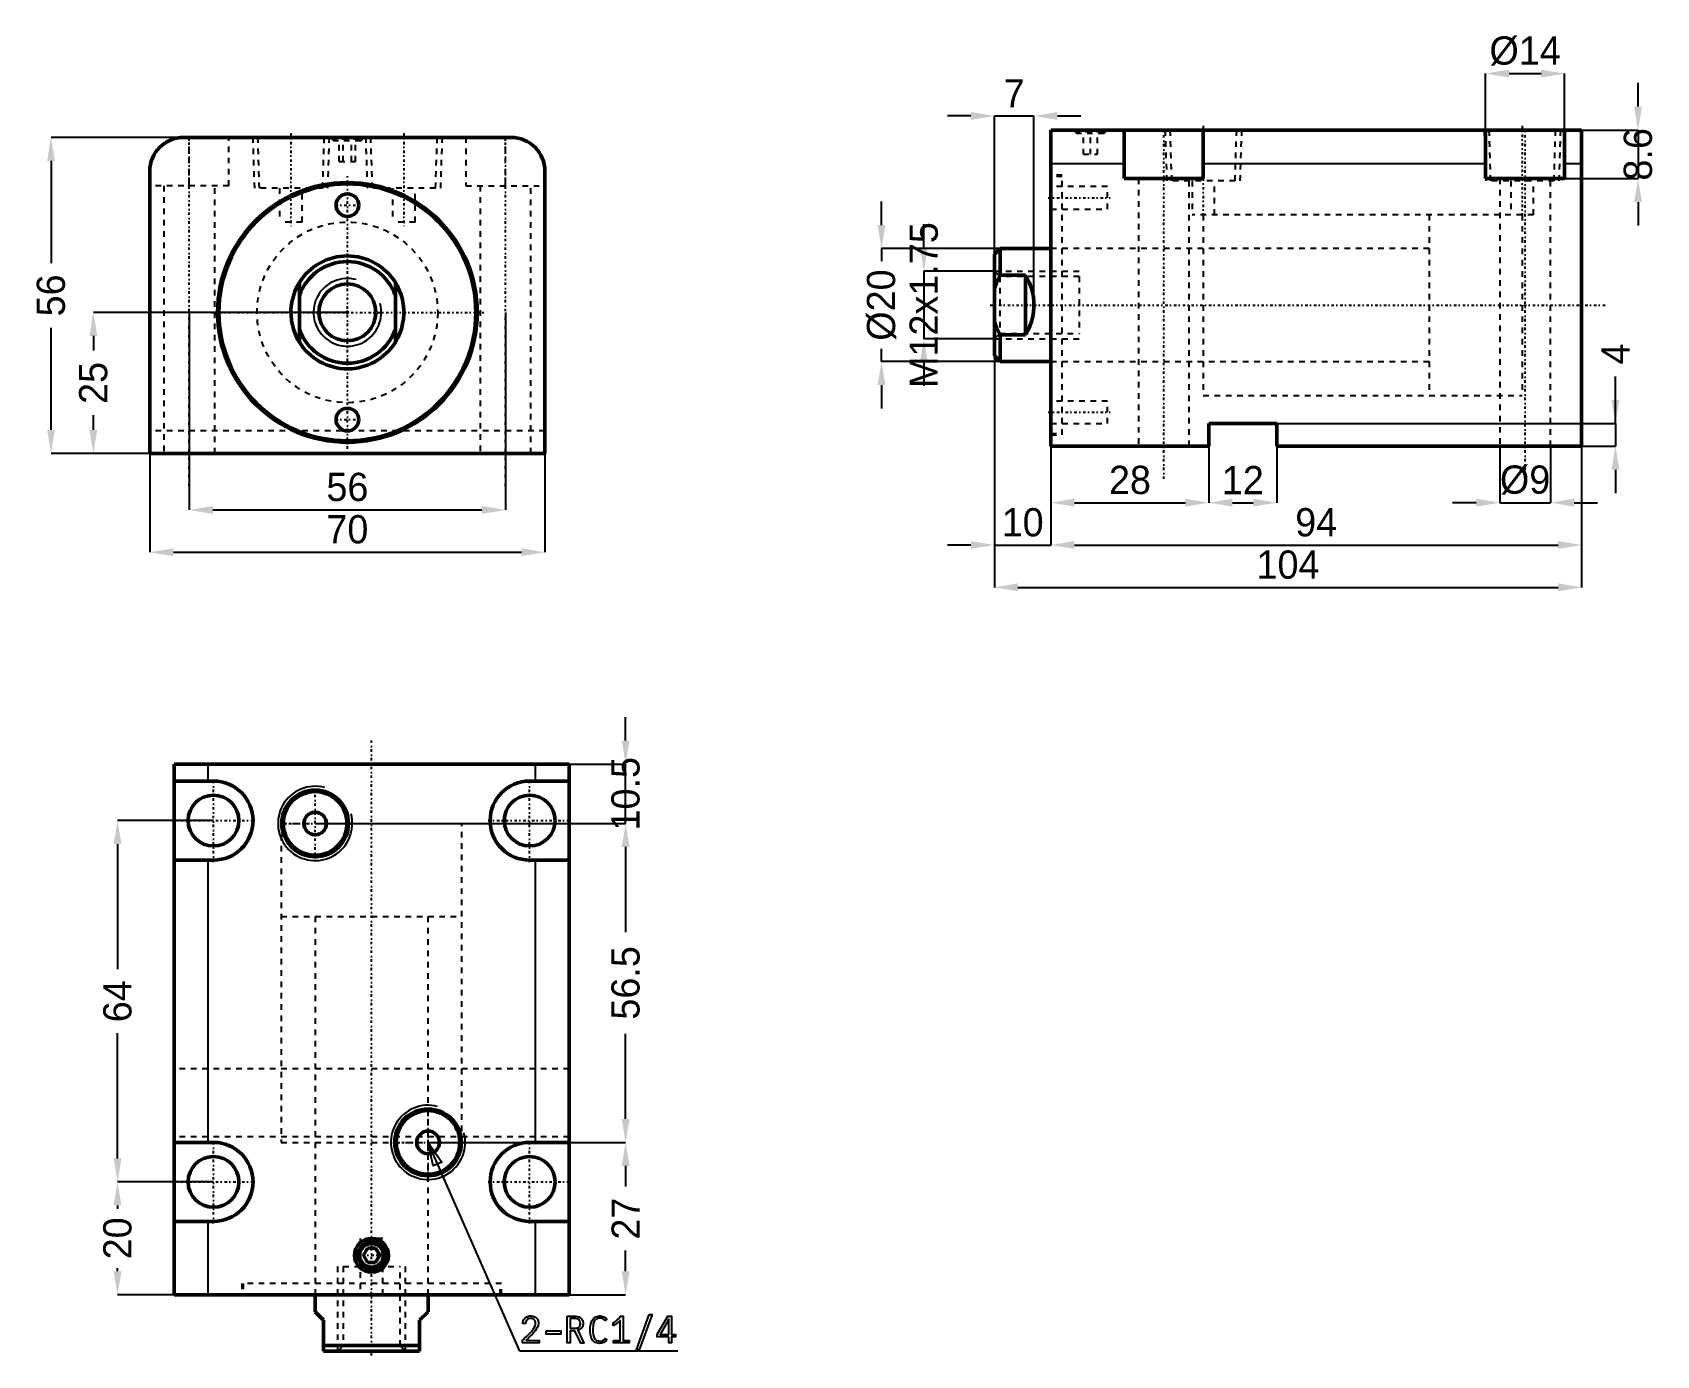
# Model space of a CAD drawing. Header units: millimetres. Extents: x -56 to 232, y -185 to 50.
import ezdxf

# ---------------------------------------------------------------- set-up
doc = ezdxf.new("R2010")
doc.units = ezdxf.units.MM
doc.linetypes.add('Center', pattern=[1.5, 0.45, -0.5, 0.05, -0.5])
doc.linetypes.add('Dashed', pattern=[2, 1, -1])
for name, color, linetype, lineweight in [('2d ConnectionPoints', 7, 'Continuous', 50), ('AM_0', 7, 'Continuous', 50), ('AM_4', 3, 'Continuous', 25), ('AM_5', 3, 'Continuous', 25), ('AM_7', 7, 'Center', 25), ('AM_9', 6, 'Dashed', 25)]:
    doc.layers.add(name, color=color, linetype=linetype, lineweight=lineweight)
doc.dimstyles.new('ISO-25', dxfattribs={"dimtxt": 2.5, "dimasz": 2.5, "dimexe": 1.25, "dimexo": 0.625, "dimtad": 1, "dimtxsty": 'Standard', "dimcen": 2.5, "dimadec": 0, "dimazin": 0, "dimtfac": 1, "dimtmove": 0, "dimatfit": 3, "dimfxl": 1, "dimarcsym": 0})

# ---------------------------------------------------------------- blocks, each defined once
blk = doc.blocks.new('1_RODcxhc_a_sd_32_40_IN_0_in_CXHC_A_IN_LA_32_40ST_0__CN_0')
at = {"layer": 'AM_0'}
for p, q in [((-8.5, -5.27), (-8.5, 5.27)), ((8.5, 5.27), (8.5, -5.27))]:
    blk.add_line(p, q, dxfattribs=at)
for points in [[(-8.5, 5.27), (-8.93, 4.51), (-9.29, 3.71), (-9.57, 2.89), (-9.79, 2.04), (-9.93, 1.18), (-10, 0.31), (-9.98, -0.56), (-9.9, -1.43), (-9.74, -2.29), (-9.5, -3.13), (-9.19, -3.94), (-8.81, -4.73), (-8.5, -5.27)], [(8.5, -5.27), (8.93, -4.51), (9.29, -3.71), (9.57, -2.89), (9.79, -2.04), (9.93, -1.18), (10, -0.31), (9.98, 0.56), (9.9, 1.43), (9.74, 2.29), (9.5, 3.13), (9.19, 3.94), (8.81, 4.73), (8.5, 5.27)]]:
    blk.add_lwpolyline(points, dxfattribs=at)
blk.add_circle((0, 0), 5.05, dxfattribs=at)
for radius, start, end in [(10, 31.7883, 148.2117), (9, 19.1881, 160.8119), (9, 199.1881, 340.8119), (10, 211.7883, 328.2117)]:
    blk.add_arc((0, 0), radius, start, end, dxfattribs=at)
at = {"layer": 'AM_5'}
blk.add_arc((0, 0), 6, 75, 15, dxfattribs=at)
blk = doc.blocks.new('2_bodycxhc_la_a_32_40_0_in_CXHC_A_IN_LA_32_40ST_0__CN_0')
at = {"layer": 'AM_0'}
for p, q in [((29, 31), (-29, 31)), ((-35, 25), (-35, -25)), ((35, -25), (35, 25)), ((-35, -25), (35, -25))]:
    blk.add_line(p, q, dxfattribs=at)
for centre, radius in [((0, 0), 23), ((0, 0), 22.75), ((0, 19), 2), ((0, -19), 2)]:
    blk.add_circle(centre, radius, dxfattribs=at)
for centre, start, end in [((-29, 25), 90, 180), ((29, 25), 0, 90)]:
    blk.add_arc(centre, 6, start, end, dxfattribs=at)
at = {"layer": 'AM_5', "linetype": 'Dashed'}
for p, q in [((-16.77, 31), (-16.48, 22)), ((-3.23, 31), (-3.52, 22)), ((3.23, 31), (3.52, 22)), ((16.77, 31), (16.48, 22))]:
    blk.add_line(p, q, dxfattribs=at)
at = {"layer": 'AM_7'}
for p, q in [((-10, 31.75), (-10, 15.25)), ((10, 31.75), (10, 15.25)), ((-28, -30.8), (-28, 30.8)), ((0, 31.03), (0, 30.37)), ((28, -30.8), (28, 30.8)), ((0, -24.15), (0, 24.15)), ((-2.1, 19), (2.1, 19)), ((-24.15, 0), (24.15, 0)), ((-2.1, -19), (2.1, -19))]:
    blk.add_line(p, q, dxfattribs=at)
at = {"layer": 'AM_9'}
for p, q in [((-28, 22.4), (-28, 31)), ((-21, 22.4), (-21, 31)), ((-15.91, 31), (-15.63, 22)), ((-4.37, 22), (-4.09, 31)), ((-3, 31), (-2.4, 30.4)), ((-2.1, 30.7), (-2.4, 30.4)), ((2.4, 30.4), (-2.4, 30.4)), ((2.1, 30.7), (-2.1, 30.7)), ((-1.44, 26.7), (-1.44, 30.7)), ((-0.72, 26.7), (-0.72, 30.7)), ((0.72, 26.7), (0.72, 30.7)), ((1.44, 26.7), (1.44, 30.7)), ((2.4, 30.4), (2.1, 30.7)), ((2.4, 30.4), (3, 31)), ((4.09, 31), (4.37, 22)), ((15.63, 22), (15.91, 31)), ((21, 31), (21, 22.4)), ((28, 22.4), (28, 31)), ((-1.44, 26.7), (1.44, 26.7)), ((-21, 22.4), (-35, 22.4)), ((-32.5, 22.4), (-32.5, -25)), ((-23.5, -25), (-23.5, 22.4)), ((-4.37, 22), (-15.63, 22)), ((-12, 22), (-12, 16)), ((-8, 16), (-8, 22)), ((15.63, 22), (4.37, 22)), ((8, 22), (8, 16)), ((12, 16), (12, 22)), ((21, 22.4), (35, 22.4)), ((23.5, 22.4), (23.5, -25)), ((32.5, -25), (32.5, 22.4)), ((-8, 16), (-12, 16)), ((12, 16), (8, 16)), ((35, -21), (-35, -21))]:
    blk.add_line(p, q, dxfattribs=at)
blk.add_circle((0, 0), 16, dxfattribs=at)
blk = doc.blocks.new('*D3')
at = {"layer": 'AM_5', "color": 0, "lineweight": -2}
for p, q in [((-35, -25), (-35, -42.5)), ((35, -25), (35, -42.5)), ((-30.83, -42.5), (30.83, -42.5))]:
    blk.add_line(p, q, dxfattribs=at)
at = {"layer": 'AM_5', "color": 0}
for points in [[(-30.83, -41.81), (-30.83, -43.19), (-35, -42.5)], [(30.83, -43.19), (30.83, -41.81), (35, -42.5)]]:
    blk.add_solid(points, dxfattribs=at)
at = {"layer": 'Defpoints', "color": 0}
for p in [(-35, -25), (35, -25), (35, -42.5)]:
    blk.add_point(p, dxfattribs=at)
at = {"layer": 'AM_5', "color": 0, "insert": (0, -38.45), "char_height": 5, "attachment_point": 5}
blk.add_mtext('70', dxfattribs=at)
blk = doc.blocks.new('*D4')
at = {"layer": 'AM_5', "color": 0, "lineweight": -2}
for p, q in [((-28, 0), (-28, -35)), ((28, 0), (28, -35)), ((-23.83, -35), (23.83, -35))]:
    blk.add_line(p, q, dxfattribs=at)
at = {"layer": 'AM_5', "color": 0}
for points in [[(-23.83, -34.31), (-23.83, -35.69), (-28, -35)], [(23.83, -35.69), (23.83, -34.31), (28, -35)]]:
    blk.add_solid(points, dxfattribs=at)
at = {"layer": 'Defpoints', "color": 0}
for p in [(-28, 0), (28, 0), (28, -35)]:
    blk.add_point(p, dxfattribs=at)
at = {"layer": 'AM_5', "color": 0, "insert": (0, -30.95), "char_height": 5, "attachment_point": 5}
blk.add_mtext('56', dxfattribs=at)
blk = doc.blocks.new('*D5')
at = {"layer": 'AM_5', "color": 0, "lineweight": -2}
for p, q in [((-29, 31), (-52.5, 31)), ((-52.5, 26.83), (-52.5, 8.72)), ((-52.5, -20.83), (-52.5, -2.72)), ((-35, -25), (-52.5, -25))]:
    blk.add_line(p, q, dxfattribs=at)
at = {"layer": 'AM_5', "color": 0}
for points in [[(-51.81, 26.83), (-53.19, 26.83), (-52.5, 31)], [(-53.19, -20.83), (-51.81, -20.83), (-52.5, -25)]]:
    blk.add_solid(points, dxfattribs=at)
at = {"layer": 'Defpoints', "color": 0}
for p in [(-52.5, 31), (-29, 31), (-35, -25)]:
    blk.add_point(p, dxfattribs=at)
at = {"layer": 'AM_5', "color": 0, "insert": (-52.5, 3), "char_height": 5, "attachment_point": 5, "rotation": 90}
blk.add_mtext('56', dxfattribs=at)
blk = doc.blocks.new('*D6')
at = {"layer": 'AM_5', "color": 0, "lineweight": -2}
for p, q in [((0, 0), (-45, 0)), ((-45, -4.17), (-45, -6.78)), ((-45, -20.83), (-45, -18.22)), ((-35, -25), (-45, -25))]:
    blk.add_line(p, q, dxfattribs=at)
at = {"layer": 'AM_5', "color": 0}
for points in [[(-44.31, -4.17), (-45.69, -4.17), (-45, 0)], [(-45.69, -20.83), (-44.31, -20.83), (-45, -25)]]:
    blk.add_solid(points, dxfattribs=at)
at = {"layer": 'Defpoints', "color": 0}
for p in [(-45, 0), (0, 0), (-35, -25)]:
    blk.add_point(p, dxfattribs=at)
at = {"layer": 'AM_5', "color": 0, "insert": (-45, -12.5), "char_height": 5, "attachment_point": 5, "rotation": 90}
blk.add_mtext('25', dxfattribs=at)
blk = doc.blocks.new('1_RODcxhc_a_sd_32_40_IN_0_in_CXHC_A_IN_LA_32_40ST_0__CN_2')
at = {"layer": 'AM_0'}
for p, q in [((-9, 10), (-10, 9)), ((-10, 9), (-10, -9)), ((0, 10), (-9, 10)), ((-9, 10), (-9, 5.27)), ((-4.5, 5.27), (-9, 5.27)), ((-4.5, 5.27), (-4.5, -5.27)), ((-9, -5.27), (-4.5, -5.27)), ((-9, -5.27), (-9, -10)), ((-10, -9), (-9, -10)), ((-9, -10), (0, -10))]:
    blk.add_line(p, q, dxfattribs=at)
for points in [[(-9, 5.27), (-9.55, 4.14), (-10, 2.96)], [(-4.5, -5.27), (-4.07, -4.51), (-3.71, -3.71), (-3.43, -2.89), (-3.21, -2.04), (-3.07, -1.18), (-3, -0.31), (-3.02, 0.56), (-3.1, 1.43), (-3.26, 2.29), (-3.5, 3.13), (-3.81, 3.94), (-4.19, 4.73), (-4.5, 5.27)], [(-10, -2.96), (-9.55, -4.13), (-9, -5.27)]]:
    blk.add_lwpolyline(points, dxfattribs=at)
at = {"layer": 'AM_5', "linetype": 'Dashed'}
for p, q in [((-10, 6), (5, 6)), ((-10, -6), (5, -6))]:
    blk.add_line(p, q, dxfattribs=at)
at = {"layer": 'AM_9'}
for p, q in [((83.5, 16), (67, 16)), ((67, 16), (67, -16)), ((83.5, 16), (83.5, -16)), ((67, 10), (0, 10)), ((-9.05, 5.05), (-10, 6)), ((5, 5.05), (-9.05, 5.05)), ((-9.05, 5.05), (-9.05, -5.05)), ((5, 5.05), (5, -5.05)), ((-10, -6), (-9.05, -5.05)), ((-9.05, -5.05), (5, -5.05)), ((0, -10), (67, -10)), ((67, -16), (83.5, -16))]:
    blk.add_line(p, q, dxfattribs=at)
blk = doc.blocks.new('2_bodycxhc_la_a_32_40_0_in_CXHC_A_IN_LA_32_40ST_0__CN_2')
at = {"layer": 'AM_0'}
for p, q in [((94, 31), (0, 31)), ((0, -25), (0, 31)), ((13, 22.4), (13, 31)), ((27, 31), (27, 22.4)), ((77, 22.4), (77, 31)), ((91, 31), (91, 22.4)), ((94, -25), (94, 31)), ((27, 22.4), (13, 22.4)), ((91, 22.4), (77, 22.4)), ((28, -21), (28, -25)), ((40, -21), (28, -21)), ((40, -25), (40, -21)), ((28, -25), (0, -25)), ((94, -25), (40, -25))]:
    blk.add_line(p, q, dxfattribs=at)
at = {"layer": 'AM_4'}
for p, q in [((13, 25), (0, 25)), ((77, 25), (27, 25)), ((94, 25), (91, 25))]:
    blk.add_line(p, q, dxfattribs=at)
at = {"layer": 'AM_5', "linetype": 'Dashed'}
for p, q in [((20.23, 31), (20.52, 22)), ((33.77, 31), (33.48, 22)), ((76.73, 31), (77.02, 22)), ((90.27, 31), (89.98, 22))]:
    blk.add_line(p, q, dxfattribs=at)
at = {"layer": 'AM_7'}
for p, q in [((27, 31.75), (27, 15.25)), ((83.5, 31.75), (83.5, 15.25)), ((7, 31.03), (7, 30.37)), ((20, -30.8), (20, 30.8)), ((84, -30.8), (84, 30.8)), ((-0.5, 19), (10.5, 19)), ((-10.75, 0), (98.7, 0)), ((-0.5, -19), (10.5, -19))]:
    blk.add_line(p, q, dxfattribs=at)
at = {"layer": 'AM_9'}
for p, q in [((4, 31), (4.6, 30.4)), ((4.9, 30.7), (4.6, 30.4)), ((9.4, 30.4), (4.6, 30.4)), ((9.1, 30.7), (4.9, 30.7)), ((5.75, 26.7), (5.75, 30.7)), ((7, 26.7), (7, 30.7)), ((8.25, 26.7), (8.25, 30.7)), ((9.4, 30.4), (9.1, 30.7)), ((9.4, 30.4), (10, 31)), ((21.09, 31), (21.37, 22)), ((32.63, 22), (32.91, 31)), ((77.59, 31), (77.87, 22)), ((89.13, 22), (89.41, 31)), ((5.75, 26.7), (8.25, 26.7)), ((2, 23), (0, 23)), ((2, 22.75), (0, 22.75)), ((10, 21), (0, 21)), ((2, -23), (2, 23)), ((10, 17), (10, 21)), ((15.5, 22.4), (15.5, -25)), ((32.63, 22), (21.37, 22)), ((24.5, -25), (24.5, 22.4)), ((25, 22), (25, 16)), ((29, 16), (29, 22)), ((89.13, 22), (77.87, 22)), ((79.5, 22.4), (79.5, -25)), ((81.5, 22), (81.5, 16)), ((85.5, 16), (85.5, 22)), ((88.5, -25), (88.5, 22.4)), ((0, 17), (10, 17)), ((85.5, 16), (25, 16)), ((27, 16), (27, -16)), ((83.5, 16), (83.5, -16)), ((27, 10), (0, 10)), ((0, -10), (27, -10)), ((10, -17), (0, -17)), ((10, -21), (10, -17)), ((27, -16), (83.5, -16)), ((0, -21), (10, -21)), ((0, -22.75), (2, -22.75)), ((0, -23), (2, -23))]:
    blk.add_line(p, q, dxfattribs=at)
blk = doc.blocks.new('*D22')
at = {"layer": 'AM_5', "color": 0, "lineweight": -2}
for p, q in [((152.62, -19.71), (152.62, -33.71)), ((124.62, -23.71), (124.62, -33.71)), ((128.78, -33.71), (148.45, -33.71))]:
    blk.add_line(p, q, dxfattribs=at)
at = {"layer": 'AM_5', "color": 0}
for points in [[(128.78, -33.01), (128.78, -34.4), (124.62, -33.71)], [(148.45, -34.4), (148.45, -33.01), (152.62, -33.71)]]:
    blk.add_solid(points, dxfattribs=at)
at = {"layer": 'Defpoints', "color": 0}
for p in [(152.62, -19.71), (124.62, -23.71), (152.62, -33.71)]:
    blk.add_point(p, dxfattribs=at)
at = {"layer": 'AM_5', "color": 0, "insert": (138.62, -29.71), "char_height": 5, "attachment_point": 5}
blk.add_mtext('28', dxfattribs=at)
blk = doc.blocks.new('*D23')
at = {"layer": 'AM_5', "color": 0, "lineweight": -2}
for p, q in [((124.62, -23.71), (124.62, -41.21)), ((218.62, -23.71), (218.62, -41.21)), ((128.78, -41.21), (214.45, -41.21))]:
    blk.add_line(p, q, dxfattribs=at)
at = {"layer": 'AM_5', "color": 0}
for points in [[(128.78, -40.51), (128.78, -41.9), (124.62, -41.21)], [(214.45, -41.9), (214.45, -40.51), (218.62, -41.21)]]:
    blk.add_solid(points, dxfattribs=at)
at = {"layer": 'Defpoints', "color": 0}
for p in [(124.62, -23.71), (218.62, -23.71), (218.62, -41.21)]:
    blk.add_point(p, dxfattribs=at)
at = {"layer": 'AM_5', "color": 0, "insert": (171.62, -37.21), "char_height": 5, "attachment_point": 5}
blk.add_mtext('94', dxfattribs=at)
blk = doc.blocks.new('*D24')
at = {"layer": 'AM_5', "color": 0, "lineweight": -2}
for p, q in [((114.62, 1.29), (114.62, -48.71)), ((218.62, -23.71), (218.62, -48.71)), ((118.78, -48.71), (214.45, -48.71))]:
    blk.add_line(p, q, dxfattribs=at)
at = {"layer": 'AM_5', "color": 0}
for points in [[(118.78, -48.01), (118.78, -49.4), (114.62, -48.71)], [(214.45, -49.4), (214.45, -48.01), (218.62, -48.71)]]:
    blk.add_solid(points, dxfattribs=at)
at = {"layer": 'Defpoints', "color": 0}
for p in [(114.62, 1.29), (218.62, -23.71), (218.62, -48.71)]:
    blk.add_point(p, dxfattribs=at)
at = {"layer": 'AM_5', "color": 0, "insert": (166.62, -44.71), "char_height": 5, "attachment_point": 5}
blk.add_mtext('104', dxfattribs=at)
blk = doc.blocks.new('*D25')
at = {"layer": 'AM_5', "color": 0, "lineweight": -2}
for p, q in [((152.62, -19.71), (152.62, -33.71)), ((164.62, -23.71), (164.62, -33.71)), ((156.78, -33.71), (160.45, -33.71))]:
    blk.add_line(p, q, dxfattribs=at)
at = {"layer": 'AM_5', "color": 0}
for points in [[(156.78, -33.01), (156.78, -34.4), (152.62, -33.71)], [(160.45, -34.4), (160.45, -33.01), (164.62, -33.71)]]:
    blk.add_solid(points, dxfattribs=at)
at = {"layer": 'Defpoints', "color": 0}
for p in [(152.62, -19.71), (164.62, -23.71), (164.62, -33.71)]:
    blk.add_point(p, dxfattribs=at)
at = {"layer": 'AM_5', "color": 0, "insert": (158.62, -29.71), "char_height": 5, "attachment_point": 5}
blk.add_mtext('12', dxfattribs=at)
blk = doc.blocks.new('*D26')
at = {"layer": 'AM_5', "color": 0, "lineweight": -2}
for p, q in [((224.62, -19.71), (224.62, -11.37)), ((152.62, -19.71), (224.62, -19.71)), ((224.62, -19.71), (224.62, -23.71)), ((164.62, -23.71), (224.62, -23.71)), ((224.62, -27.87), (224.62, -32.04))]:
    blk.add_line(p, q, dxfattribs=at)
at = {"layer": 'AM_5', "color": 0}
for points in [[(223.92, -15.54), (225.31, -15.54), (224.62, -19.71)], [(225.31, -27.87), (223.92, -27.87), (224.62, -23.71)]]:
    blk.add_solid(points, dxfattribs=at)
at = {"layer": 'Defpoints', "color": 0}
for p in [(152.62, -19.71), (164.62, -23.71), (224.62, -23.71)]:
    blk.add_point(p, dxfattribs=at)
at = {"layer": 'AM_5', "color": 0, "insert": (224.62, -7.37), "char_height": 5, "attachment_point": 5, "rotation": 90}
blk.add_mtext('4', dxfattribs=at)
blk = doc.blocks.new('*D27')
at = {"layer": 'AM_5', "color": 0, "lineweight": -2}
for p, q in [((204.12, -23.71), (204.12, -33.71)), ((213.12, -23.71), (213.12, -33.71)), ((199.95, -33.71), (195.78, -33.71)), ((204.12, -33.71), (213.12, -33.71)), ((217.28, -33.71), (221.45, -33.71))]:
    blk.add_line(p, q, dxfattribs=at)
at = {"layer": 'AM_5', "color": 0}
for points in [[(199.95, -34.4), (199.95, -33.01), (204.12, -33.71)], [(217.28, -33.01), (217.28, -34.4), (213.12, -33.71)]]:
    blk.add_solid(points, dxfattribs=at)
at = {"layer": 'Defpoints', "color": 0}
for p in [(204.12, -23.71), (213.12, -23.71), (213.12, -33.71)]:
    blk.add_point(p, dxfattribs=at)
at = {"layer": 'AM_5', "color": 0, "insert": (208.62, -29.71), "char_height": 5, "attachment_point": 5}
blk.add_mtext('Ø9', dxfattribs=at)
blk = doc.blocks.new('*D28')
at = {"layer": 'AM_5', "color": 0, "lineweight": -2}
for p, q in [((201.62, 32.29), (201.62, 42.29)), ((205.78, 42.29), (211.45, 42.29)), ((215.62, 32.29), (215.62, 42.29))]:
    blk.add_line(p, q, dxfattribs=at)
at = {"layer": 'AM_5', "color": 0}
for points in [[(205.78, 42.99), (205.78, 41.6), (201.62, 42.29)], [(211.45, 41.6), (211.45, 42.99), (215.62, 42.29)]]:
    blk.add_solid(points, dxfattribs=at)
at = {"layer": 'Defpoints', "color": 0}
for p in [(215.62, 42.29), (201.62, 32.29), (215.62, 32.29)]:
    blk.add_point(p, dxfattribs=at)
at = {"layer": 'AM_5', "color": 0, "insert": (208.62, 46.29), "char_height": 5, "attachment_point": 5}
blk.add_mtext('Ø14', dxfattribs=at)
blk = doc.blocks.new('*D29')
at = {"layer": 'AM_5', "color": 0, "lineweight": -2}
for p, q in [((228.62, 36.46), (228.62, 40.63)), ((215.62, 32.29), (228.62, 32.29)), ((228.62, 32.29), (228.62, 23.69)), ((215.62, 23.69), (228.62, 23.69)), ((228.62, 19.53), (228.62, 15.36))]:
    blk.add_line(p, q, dxfattribs=at)
at = {"layer": 'AM_5', "color": 0}
for points in [[(227.92, 36.46), (229.31, 36.46), (228.62, 32.29)], [(229.31, 19.53), (227.92, 19.53), (228.62, 23.69)]]:
    blk.add_solid(points, dxfattribs=at)
at = {"layer": 'Defpoints', "color": 0}
for p in [(215.62, 32.29), (215.62, 23.69), (228.62, 23.69)]:
    blk.add_point(p, dxfattribs=at)
at = {"layer": 'AM_5', "color": 0, "insert": (228.62, 27.99), "char_height": 5, "attachment_point": 5, "rotation": 90}
blk.add_mtext('8.6', dxfattribs=at)
blk = doc.blocks.new('*D30')
at = {"layer": 'AM_5', "color": 0, "lineweight": -2}
for p, q in [((114.62, 1.29), (114.62, -41.21)), ((124.62, -23.71), (124.62, -41.21)), ((110.45, -41.21), (106.28, -41.21)), ((114.62, -41.21), (124.62, -41.21)), ((128.78, -41.21), (132.95, -41.21))]:
    blk.add_line(p, q, dxfattribs=at)
at = {"layer": 'AM_5', "color": 0}
for points in [[(110.45, -41.9), (110.45, -40.51), (114.62, -41.21)], [(128.78, -40.51), (128.78, -41.9), (124.62, -41.21)]]:
    blk.add_solid(points, dxfattribs=at)
at = {"layer": 'Defpoints', "color": 0}
for p in [(114.62, 1.29), (124.62, -23.71), (124.62, -41.21)]:
    blk.add_point(p, dxfattribs=at)
at = {"layer": 'AM_5', "color": 0, "insert": (119.62, -37.21), "char_height": 5, "attachment_point": 5}
blk.add_mtext('10', dxfattribs=at)
blk = doc.blocks.new('*D31')
at = {"layer": 'AM_5', "color": 0, "lineweight": -2}
for p, q in [((110.45, 34.79), (106.28, 34.79)), ((114.62, 1.29), (114.62, 34.79)), ((114.62, 34.79), (121.62, 34.79)), ((121.62, 1.29), (121.62, 34.79)), ((125.78, 34.79), (129.95, 34.79))]:
    blk.add_line(p, q, dxfattribs=at)
at = {"layer": 'AM_5', "color": 0}
for points in [[(110.45, 34.1), (110.45, 35.49), (114.62, 34.79)], [(125.78, 35.49), (125.78, 34.1), (121.62, 34.79)]]:
    blk.add_solid(points, dxfattribs=at)
at = {"layer": 'Defpoints', "color": 0}
for p in [(121.62, 34.79), (114.62, 1.29), (121.62, 1.29)]:
    blk.add_point(p, dxfattribs=at)
at = {"layer": 'AM_5', "color": 0, "insert": (118.12, 38.79), "char_height": 5, "attachment_point": 5}
blk.add_mtext('7', dxfattribs=at)
blk = doc.blocks.new('*D32')
at = {"layer": 'AM_5', "color": 0, "lineweight": -2}
for p, q in [((94.62, 15.46), (94.62, 19.63)), ((115.62, 11.29), (94.62, 11.29)), ((94.62, 11.29), (94.62, 9.04)), ((94.62, -8.71), (94.62, -6.46)), ((115.62, -8.71), (94.62, -8.71)), ((94.62, -12.87), (94.62, -17.04))]:
    blk.add_line(p, q, dxfattribs=at)
at = {"layer": 'AM_5', "color": 0}
for points in [[(93.92, 15.46), (95.31, 15.46), (94.62, 11.29)], [(95.31, -12.87), (93.92, -12.87), (94.62, -8.71)]]:
    blk.add_solid(points, dxfattribs=at)
at = {"layer": 'Defpoints', "color": 0}
for p in [(94.62, 11.29), (115.62, 11.29), (115.62, -8.71)]:
    blk.add_point(p, dxfattribs=at)
at = {"layer": 'AM_5', "color": 0, "insert": (94.62, 1.29), "char_height": 5, "attachment_point": 5, "rotation": 90}
blk.add_mtext('Ø20', dxfattribs=at)
blk = doc.blocks.new('*D33')
at = {"layer": 'AM_5', "color": 0, "lineweight": -2}
for p, q in [((102.12, 11.46), (102.12, 15.63)), ((114.62, 7.29), (102.12, 7.29)), ((102.12, 7.29), (102.12, -4.71)), ((114.62, -4.71), (102.12, -4.71)), ((102.12, -8.87), (102.12, -13.04))]:
    blk.add_line(p, q, dxfattribs=at)
at = {"layer": 'AM_5', "color": 0}
for points in [[(101.42, 11.46), (102.81, 11.46), (102.12, 7.29)], [(102.81, -8.87), (101.42, -8.87), (102.12, -4.71)]]:
    blk.add_solid(points, dxfattribs=at)
at = {"layer": 'Defpoints', "color": 0}
for p in [(114.62, 7.29), (102.12, -4.71), (114.62, -4.71)]:
    blk.add_point(p, dxfattribs=at)
at = {"layer": 'AM_5', "color": 0, "insert": (102.12, 1.29), "char_height": 5, "attachment_point": 5, "rotation": 90}
blk.add_mtext('M12x1.75', dxfattribs=at)
blk = doc.blocks.new('1_RODcxhc_a_sd_32_40_IN_0_in_CXHC_A_IN_LA_32_40ST_0__CN_4')
at = {"layer": 'AM_0'}
for p, q in [((-10, 0), (-10, -3)), ((10, -3), (10, 0)), ((-8.5, -4.5), (-10, -3)), ((-8.5, -10), (-8.5, -4.5)), ((10, -3), (8.5, -4.5)), ((8.5, -4.5), (8.5, -10)), ((-8.5, -9), (8.5, -9)), ((-8.5, -10), (8.5, -10))]:
    blk.add_line(p, q, dxfattribs=at)
at = {"layer": 'AM_5', "linetype": 'Dashed'}
for p, q in [((-6, -10), (-6, 5)), ((6, -10), (6, 5))]:
    blk.add_line(p, q, dxfattribs=at)
at = {"layer": 'AM_7'}
blk.add_line((0, -10.75), (0, 98.7), dxfattribs=at)
at = {"layer": 'AM_9'}
for p, q in [((-16, 83.5), (16, 83.5)), ((-16, 83.5), (-16, 67)), ((16, 67), (16, 83.5)), ((-16, 67), (16, 67)), ((-10, 67), (-10, 0)), ((10, 0), (10, 67)), ((-5.053, 5), (5.053, 5)), ((-5.053, 5), (-5.053, -9.053)), ((5.053, -9.053), (5.053, 5)), ((-5.053, -9.053), (-6, -10)), ((-5.053, -9.053), (5.053, -9.053)), ((6, -10), (5.053, -9.053))]:
    blk.add_line(p, q, dxfattribs=at)
blk = doc.blocks.new('2_bodycxhc_la_a_32_40_0_in_CXHC_A_IN_LA_32_40ST_0__CN_4')
at = {"layer": 'AM_0'}
for p, q in [((-35, 94), (-35, 0)), ((35, 94), (-35, 94)), ((35, 94), (35, 0)), ((-35, 91), (-28, 91)), ((28, 91), (35, 91)), ((-28, 77), (-35, 77)), ((35, 77), (28, 77)), ((-35, 27), (-28, 27)), ((28, 27), (35, 27)), ((-28, 13), (-35, 13)), ((35, 13), (28, 13)), ((-0.72, 8.25), (-1.44, 7)), ((-1.44, 7), (-0.72, 5.75)), ((0.72, 8.25), (-0.72, 8.25)), ((1.44, 7), (0.72, 8.25)), ((0.72, 5.75), (1.44, 7)), ((-0.72, 5.75), (0.72, 5.75)), ((35, 0), (-35, 0))]:
    blk.add_line(p, q, dxfattribs=at)
for centre, radius in [((-10, 83.5), 5.91), ((-28, 84), 4.5), ((-10, 83.5), 5.63), ((28, 84), 4.5), ((-10, 83.5), 2), ((10, 27), 5.91), ((10, 27), 5.63), ((10, 27), 2), ((-28, 20), 4.5), ((28, 20), 4.5), ((0, 7), 3), ((0, 7), 2.4), ((0, 7), 2.1)]:
    blk.add_circle(centre, radius, dxfattribs=at)
for centre, start, end in [((-28, 84), 270, 90), ((28, 84), 90, 270), ((-28, 20), 270, 90), ((28, 20), 90, 270)]:
    blk.add_arc(centre, 7, start, end, dxfattribs=at)
at = {"layer": 'AM_4'}
for p, q in [((-29, 94), (-29, 91)), ((29, 94), (29, 91)), ((-29, 77), (-29, 27)), ((29, 77), (29, 27)), ((-29, 13), (-29, 0)), ((29, 13), (29, 0))]:
    blk.add_line(p, q, dxfattribs=at)
at = {"layer": 'AM_5'}
for centre in [(-10, 83.5), (10, 27)]:
    blk.add_arc(centre, 6.58, 75, 15, dxfattribs=at)
at = {"layer": 'AM_7'}
for p, q in [((-28, 76.65), (-28, 91.35)), ((-10, 77.29), (-10, 89.71)), ((28, 76.65), (28, 91.35)), ((-35.35, 84), (-20.65, 84)), ((-16.21, 83.5), (-3.79, 83.5)), ((20.65, 84), (35.35, 84)), ((10, 20.79), (10, 33.21)), ((-28, 12.65), (-28, 27.35)), ((3.79, 27), (16.21, 27)), ((28, 12.65), (28, 27.35)), ((-35.35, 20), (-20.65, 20)), ((20.65, 20), (35.35, 20)), ((-3.15, 7), (3.15, 7))]:
    blk.add_line(p, q, dxfattribs=at)
at = {"layer": 'AM_9'}
for p, q in [((-16, 83.5), (16, 83.5)), ((-16, 83.5), (-16, 27)), ((16, 27), (16, 83.5)), ((35, 40), (-35, 40)), ((35, 28), (-35, 28)), ((-16, 27), (16, 27)), ((-10, 27), (-10, 0)), ((10, 0), (10, 27)), ((2, 10), (-2, 10)), ((-2, 10), (-2, 0)), ((2, 0), (2, 10)), ((23, 2), (-23, 2)), ((-23, 2), (-23, 0)), ((-22.75, 2), (-22.75, 0)), ((22.75, 0), (22.75, 2)), ((23, 0), (23, 2))]:
    blk.add_line(p, q, dxfattribs=at)
blk = doc.blocks.new('*D42')
at = {"layer": 'AM_5', "color": 0, "lineweight": -2}
for p, q in [((-23.71, -154.02), (-40.71, -154.02)), ((-40.71, -158.19), (-40.71, -158.77)), ((-40.71, -169.85), (-40.71, -169.27)), ((-30.71, -174.02), (-40.71, -174.02))]:
    blk.add_line(p, q, dxfattribs=at)
at = {"layer": 'AM_5', "color": 0}
for points in [[(-40.02, -158.19), (-41.41, -158.19), (-40.71, -154.02)], [(-41.41, -169.85), (-40.02, -169.85), (-40.71, -174.02)]]:
    blk.add_solid(points, dxfattribs=at)
at = {"layer": 'Defpoints', "color": 0}
for p in [(-40.71, -154.02), (-23.71, -154.02), (-30.71, -174.02)]:
    blk.add_point(p, dxfattribs=at)
at = {"layer": 'AM_5', "color": 0, "insert": (-40.71, -164.02), "char_height": 5, "attachment_point": 5, "rotation": 90}
blk.add_mtext('20', dxfattribs=at)
blk = doc.blocks.new('*D43')
at = {"layer": 'AM_5', "color": 0, "lineweight": -2}
for p, q in [((-23.71, -90.02), (-40.71, -90.02)), ((-40.71, -94.19), (-40.71, -116.35)), ((-40.71, -149.85), (-40.71, -127.69)), ((-23.71, -154.02), (-40.71, -154.02))]:
    blk.add_line(p, q, dxfattribs=at)
at = {"layer": 'AM_5', "color": 0}
for points in [[(-40.02, -94.19), (-41.41, -94.19), (-40.71, -90.02)], [(-41.41, -149.85), (-40.02, -149.85), (-40.71, -154.02)]]:
    blk.add_solid(points, dxfattribs=at)
at = {"layer": 'Defpoints', "color": 0}
for p in [(-40.71, -90.02), (-23.71, -90.02), (-23.71, -154.02)]:
    blk.add_point(p, dxfattribs=at)
at = {"layer": 'AM_5', "color": 0, "insert": (-40.71, -122.02), "char_height": 5, "attachment_point": 5, "rotation": 90}
blk.add_mtext('64', dxfattribs=at)
blk = doc.blocks.new('*D44')
at = {"layer": 'AM_5', "color": 0, "lineweight": -2}
for p, q in [((14.29, -147.02), (49.29, -147.02)), ((49.29, -151.19), (49.29, -154.85)), ((49.29, -169.85), (49.29, -166.19)), ((39.29, -174.02), (49.29, -174.02))]:
    blk.add_line(p, q, dxfattribs=at)
at = {"layer": 'AM_5', "color": 0}
for points in [[(49.98, -151.19), (48.59, -151.19), (49.29, -147.02)], [(48.59, -169.85), (49.98, -169.85), (49.29, -174.02)]]:
    blk.add_solid(points, dxfattribs=at)
at = {"layer": 'Defpoints', "color": 0}
for p in [(14.29, -147.02), (39.29, -174.02), (49.29, -174.02)]:
    blk.add_point(p, dxfattribs=at)
at = {"layer": 'AM_5', "color": 0, "insert": (49.29, -160.52), "char_height": 5, "attachment_point": 5, "rotation": 90}
blk.add_mtext('27', dxfattribs=at)
blk = doc.blocks.new('*D45')
at = {"layer": 'AM_5', "color": 0, "lineweight": -2}
for p, q in [((49.29, -75.85), (49.29, -71.69)), ((39.29, -80.02), (49.29, -80.02)), ((49.29, -90.52), (49.29, -80.02)), ((-5.71, -90.52), (49.29, -90.52)), ((49.29, -94.69), (49.29, -98.85))]:
    blk.add_line(p, q, dxfattribs=at)
at = {"layer": 'AM_5', "color": 0}
for points in [[(48.59, -75.85), (49.98, -75.85), (49.29, -80.02)], [(49.98, -94.69), (48.59, -94.69), (49.29, -90.52)]]:
    blk.add_solid(points, dxfattribs=at)
at = {"layer": 'Defpoints', "color": 0}
for p in [(39.29, -80.02), (49.29, -80.02), (-5.71, -90.52)]:
    blk.add_point(p, dxfattribs=at)
at = {"layer": 'AM_5', "color": 0, "insert": (49.29, -85.27), "char_height": 5, "attachment_point": 5, "rotation": 90}
blk.add_mtext('10.5', dxfattribs=at)
blk = doc.blocks.new('*D46')
at = {"layer": 'AM_5', "color": 0, "lineweight": -2}
for p, q in [((-5.71, -90.52), (49.29, -90.52)), ((49.29, -94.69), (49.29, -109.77)), ((49.29, -142.85), (49.29, -127.77)), ((14.29, -147.02), (49.29, -147.02))]:
    blk.add_line(p, q, dxfattribs=at)
at = {"layer": 'AM_5', "color": 0}
for points in [[(49.98, -94.69), (48.59, -94.69), (49.29, -90.52)], [(48.59, -142.85), (49.98, -142.85), (49.29, -147.02)]]:
    blk.add_solid(points, dxfattribs=at)
at = {"layer": 'Defpoints', "color": 0}
for p in [(-5.71, -90.52), (49.29, -90.52), (14.29, -147.02)]:
    blk.add_point(p, dxfattribs=at)
at = {"layer": 'AM_5', "color": 0, "insert": (49.29, -118.77), "char_height": 5, "attachment_point": 5, "rotation": 90}
blk.add_mtext('56.5', dxfattribs=at)

msp = doc.modelspace()

# ---------------------------------------------------------------- linework, layer by layer
at = {"layer": '2d ConnectionPoints'}
for p in [(0, 0), (124.616, 1.294), (4.288, -174.021)]:
    msp.add_point(p, dxfattribs=at)
at = {"layer": 'AM_5'}
for p, q in [((30.538, -184.021), (14.288, -147.021)), ((58.538, -184.021), (30.538, -184.021))]:
    msp.add_line(p, q, dxfattribs=at)
for points in [[(14.288, -147.021), (16.726, -150.501), (15.2, -151.171), (14.288, -147.021)], [(31.185, -181.91), (31.185, -181.91), (31.399, -181.715), (31.704, -181.429), (31.704, -181.429), (31.99, -181.152), (32.169, -180.973), (32.169, -180.973), (32.342, -180.792), (32.589, -180.507), (32.589, -180.507), (32.821, -180.208), (32.969, -179.999), (32.969, -179.999), (33.099, -179.791), (33.239, -179.495), (33.239, -179.495), (33.315, -179.218), (33.33, -179.044), (33.33, -179.044), (33.325, -178.946), (33.302, -178.807), (33.302, -178.807), (33.259, -178.679), (33.219, -178.598), (33.219, -178.598), (33.172, -178.524), (33.088, -178.425), (33.088, -178.425), (32.989, -178.343), (32.915, -178.296), (32.915, -178.296), (32.836, -178.258), (32.71, -178.216), (32.71, -178.216), (32.576, -178.193), (32.481, -178.189), (32.481, -178.189), (32.377, -178.193), (32.229, -178.217), (32.229, -178.217), (32.092, -178.26), (32.007, -178.299), (32.007, -178.299), (31.927, -178.348), (31.822, -178.435), (31.822, -178.435), (31.732, -178.54), (31.682, -178.62), (31.682, -178.62), (31.64, -178.706), (31.594, -178.848), (31.594, -178.848), (31.57, -179.004), (31.565, -179.115), (31.077, -179.115), (31.077, -179.115), (31.085, -178.948), (31.124, -178.716), (31.124, -178.716), (31.198, -178.506), (31.266, -178.377), (31.266, -178.377), (31.347, -178.26), (31.487, -178.106), (31.487, -178.106), (31.652, -177.979), (31.774, -177.909), (31.774, -177.909), (31.905, -177.852), (32.111, -177.79), (32.111, -177.79), (32.329, -177.757), (32.481, -177.75), (32.481, -177.75), (32.624, -177.756), (32.83, -177.788), (32.83, -177.788), (33.027, -177.846), (33.154, -177.9), (33.154, -177.9), (33.274, -177.965), (33.435, -178.084), (33.435, -178.084), (33.573, -178.228), (33.653, -178.338), (33.653, -178.338), (33.72, -178.458), (33.793, -178.654), (33.793, -178.654), (33.832, -178.868), (33.84, -179.021), (33.84, -179.021), (33.829, -179.194), (33.771, -179.46), (33.771, -179.46), (33.663, -179.734), (33.564, -179.921), (33.564, -179.921), (33.449, -180.107), (33.264, -180.376), (33.264, -180.376), (33.062, -180.633), (32.918, -180.797), (32.918, -180.797), (32.764, -180.964), (32.504, -181.235), (32.504, -181.235), (32.211, -181.531), (31.997, -181.741), (31.653, -182.079), (33.98, -182.082), (33.98, -182.521), (31.012, -182.521), (31.012, -182.066), (31.185, -181.91)], [(38.954, -177.809), (40.325, -177.809), (40.325, -177.809), (40.466, -177.814), (40.674, -177.843), (40.674, -177.843), (40.878, -177.896), (41.011, -177.945), (41.011, -177.945), (41.139, -178.006), (41.314, -178.119), (41.314, -178.119), (41.468, -178.26), (41.559, -178.369), (41.559, -178.369), (41.637, -178.49), (41.721, -178.693), (41.721, -178.693), (41.766, -178.922), (41.775, -179.089), (41.775, -179.089), (41.764, -179.273), (41.708, -179.523), (41.708, -179.523), (41.604, -179.742), (41.508, -179.871), (41.508, -179.871), (41.395, -179.985), (41.201, -180.13), (41.201, -180.13), (40.978, -180.242), (40.813, -180.298), (41.892, -182.554), (41.365, -182.554), (40.312, -180.376), (40.241, -180.376), (39.435, -180.376), (39.435, -182.521), (38.954, -182.521), (38.954, -177.809)], [(40.098, -179.954), (40.098, -179.954), (40.235, -179.951), (40.426, -179.939), (40.426, -179.939), (40.598, -179.915), (40.702, -179.894), (40.702, -179.894), (40.799, -179.864), (40.93, -179.801), (40.93, -179.801), (41.046, -179.714), (41.113, -179.643), (41.113, -179.643), (41.171, -179.56), (41.234, -179.408), (41.234, -179.408), (41.268, -179.224), (41.274, -179.083), (41.274, -179.083), (41.262, -178.903), (41.2, -178.676), (41.2, -178.676), (41.084, -178.5), (40.977, -178.412), (40.977, -178.412), (40.852, -178.342), (40.643, -178.267), (40.643, -178.267), (40.407, -178.226), (40.234, -178.218), (39.435, -178.218), (39.435, -179.954), (40.098, -179.954)], [(44.67, -182.632), (44.67, -182.632), (44.353, -182.607), (43.939, -182.48), (43.939, -182.48), (43.602, -182.243), (43.419, -182.024), (43.419, -182.024), (43.269, -181.758), (43.107, -181.272), (43.107, -181.272), (43.019, -180.681), (43.003, -180.23), (43.003, -180.23), (43.02, -179.754), (43.114, -179.136), (43.114, -179.136), (43.289, -178.634), (43.449, -178.363), (43.449, -178.363), (43.644, -178.142), (43.993, -177.903), (43.993, -177.903), (44.411, -177.775), (44.728, -177.75), (44.728, -177.75), (45.032, -177.773), (45.434, -177.894), (45.434, -177.894), (45.769, -178.118), (45.957, -178.325), (45.645, -178.579), (45.645, -178.579), (45.557, -178.486), (45.423, -178.372), (45.423, -178.372), (45.287, -178.286), (45.195, -178.244), (45.195, -178.244), (45.103, -178.213), (44.97, -178.178), (44.97, -178.178), (44.843, -178.16), (44.761, -178.156), (44.761, -178.156), (44.576, -178.166), (44.33, -178.214), (44.33, -178.214), (44.119, -178.304), (43.999, -178.387), (43.999, -178.387), (43.893, -178.488), (43.758, -178.67), (43.758, -178.67), (43.653, -178.891), (43.599, -179.058), (43.599, -179.058), (43.556, -179.244), (43.51, -179.556), (43.51, -179.556), (43.485, -179.91), (43.48, -180.168), (43.48, -180.168), (43.492, -180.55), (43.553, -181.05), (43.553, -181.05), (43.665, -181.465), (43.77, -181.694), (43.77, -181.694), (43.899, -181.883), (44.146, -182.088), (44.146, -182.088), (44.455, -182.198), (44.696, -182.219), (44.696, -182.219), (44.949, -182.2), (45.276, -182.099), (45.276, -182.099), (45.541, -181.913), (45.684, -181.741), (45.973, -182.001), (45.973, -182.001), (45.796, -182.228), (45.452, -182.474), (45.452, -182.474), (45.014, -182.606), (44.67, -182.632)], [(47.146, -182.105), (48.342, -182.105), (48.342, -178.589), (48.342, -178.589), (48.277, -178.653), (48.169, -178.754), (48.169, -178.754), (48.045, -178.86), (47.955, -178.933), (47.955, -178.933), (47.861, -179.006), (47.719, -179.109), (47.719, -179.109), (47.576, -179.205), (47.48, -179.265), (47.48, -179.265), (47.387, -179.319), (47.257, -179.385), (47.257, -179.385), (47.139, -179.432), (47.068, -179.453), (47.068, -178.959), (47.068, -178.959), (47.156, -178.917), (47.296, -178.837), (47.296, -178.837), (47.444, -178.737), (47.547, -178.659), (47.547, -178.659), (47.65, -178.575), (47.801, -178.445), (47.801, -178.445), (47.946, -178.311), (48.039, -178.218), (48.039, -178.218), (48.128, -178.127), (48.247, -177.999), (48.247, -177.999), (48.348, -177.881), (48.407, -177.809), (48.823, -177.809), (48.823, -182.105), (49.908, -182.105), (49.908, -182.521), (47.146, -182.521), (47.146, -182.105)], [(53.469, -177.484), (53.963, -177.484), (51.682, -183.756), (51.188, -183.756), (53.469, -177.484)], [(56.962, -181.481), (54.856, -181.481), (54.856, -181.059), (56.774, -177.809), (57.417, -177.809), (57.417, -181.042), (58.119, -181.042), (58.119, -181.481), (57.417, -181.481), (57.417, -182.521), (56.962, -182.521), (56.962, -181.481)], [(56.969, -181.042), (56.969, -178.355), (55.415, -181.042), (56.969, -181.042)], [(35.188, -180.428), (37.788, -180.428), (37.788, -181.013), (35.188, -181.013), (35.188, -180.428)]]:
    msp.add_lwpolyline(points, dxfattribs=at)

# ---------------------------------------------------------------- block references
for name, p in [('2_bodycxhc_la_a_32_40_0_in_CXHC_A_IN_LA_32_40ST_0__CN_0', (0, 0)), ('2_bodycxhc_la_a_32_40_0_in_CXHC_A_IN_LA_32_40ST_0__CN_2', (124.616, 1.294)), ('1_RODcxhc_a_sd_32_40_IN_0_in_CXHC_A_IN_LA_32_40ST_0__CN_2', (124.616, 1.294)), ('1_RODcxhc_a_sd_32_40_IN_0_in_CXHC_A_IN_LA_32_40ST_0__CN_0', (0, 0)), ('1_RODcxhc_a_sd_32_40_IN_0_in_CXHC_A_IN_LA_32_40ST_0__CN_4', (4.288, -174.021)), ('2_bodycxhc_la_a_32_40_0_in_CXHC_A_IN_LA_32_40ST_0__CN_4', (4.288, -174.021))]:
    msp.add_blockref(name, p)

# ---------------------------------------------------------------- dimensions: what is measured, and where the dimension line sits
for base, p1, p2, text, picture, middle in [((215.616, 42.294), (201.616, 32.294), (215.616, 32.294), 'Ø14', '*D28', (208.616, 42.294)), ((121.616, 34.794), (114.616, 1.294), (121.616, 1.294), '7', '*D31', (118.116, 34.794)), ((28, -35), (-28, 0), (28, 0), '56', '*D4', (0, -35)), ((124.616, -41.206), (114.616, 1.294), (124.616, -23.706), '10', '*D30', (119.616, -41.206)), ((218.616, -48.706), (114.616, 1.294), (218.616, -23.706), '104', '*D24', (166.616, -48.706)), ((152.616, -33.706), (124.616, -23.706), (152.616, -19.706), '28', '*D22', (138.616, -33.706)), ((164.616, -33.706), (152.616, -19.706), (164.616, -23.706), '12', '*D25', (158.616, -33.706)), ((35, -42.5), (-35, -25), (35, -25), '70', '*D3', (0, -42.5)), ((218.616, -41.206), (124.616, -23.706), (218.616, -23.706), '94', '*D23', (171.616, -41.206)), ((213.116, -33.706), (204.116, -23.706), (213.116, -23.706), 'Ø9', '*D27', (208.616, -33.706))]:
    dim = msp.add_linear_dim(base=base, p1=p1, p2=p2, text=text, dimstyle='ISO-25', override={"dimtxt": 5, "dimasz": 4.166667, "dimexe": 0, "dimexo": 0, "dimgap": 1.5}, dxfattribs=at)
    dim.commit()
    dim.dimension.update_dxf_attribs({"geometry": picture, "text_midpoint": middle, "dimtype": 160})
for base, p1, p2, text, picture, middle in [((228.616, 23.694), (215.616, 32.294), (215.616, 23.694), '8.6', '*D29', (228.616, 27.994)), ((-52.5, 31), (-35, -25), (-29, 31), '56', '*D5', (-52.5, 3)), ((94.616, 11.294), (115.616, -8.706), (115.616, 11.294), 'Ø20', '*D32', (94.616, 1.294)), ((102.116, -4.706), (114.616, 7.294), (114.616, -4.706), 'M12x1.75', '*D33', (102.116, 1.294)), ((-45, 0), (-35, -25), (0, 0), '25', '*D6', (-45, -12.5)), ((224.616, -23.706), (152.616, -19.706), (164.616, -23.706), '4', '*D26', (224.616, -7.373)), ((49.288, -80.021), (-5.712, -90.521), (39.288, -80.021), '10.5', '*D45', (49.288, -85.271)), ((-40.712, -90.021), (-23.712, -154.021), (-23.712, -90.021), '64', '*D43', (-40.712, -122.021)), ((49.288, -90.521), (14.288, -147.021), (-5.712, -90.521), '56.5', '*D46', (49.288, -118.771)), ((49.288, -174.021), (14.288, -147.021), (39.288, -174.021), '27', '*D44', (49.288, -160.521)), ((-40.712, -154.021), (-30.712, -174.021), (-23.712, -154.021), '20', '*D42', (-40.712, -164.021))]:
    dim = msp.add_linear_dim(base=base, p1=p1, p2=p2, angle=90, text=text, dimstyle='ISO-25', override={"dimtxt": 5, "dimasz": 4.166667, "dimexe": 0, "dimexo": 0, "dimgap": 1.5}, dxfattribs=at)
    dim.commit()
    dim.dimension.update_dxf_attribs({"geometry": picture, "text_midpoint": middle, "dimtype": 160, "text_rotation": 90})

doc.saveas('drawing.dxf')
